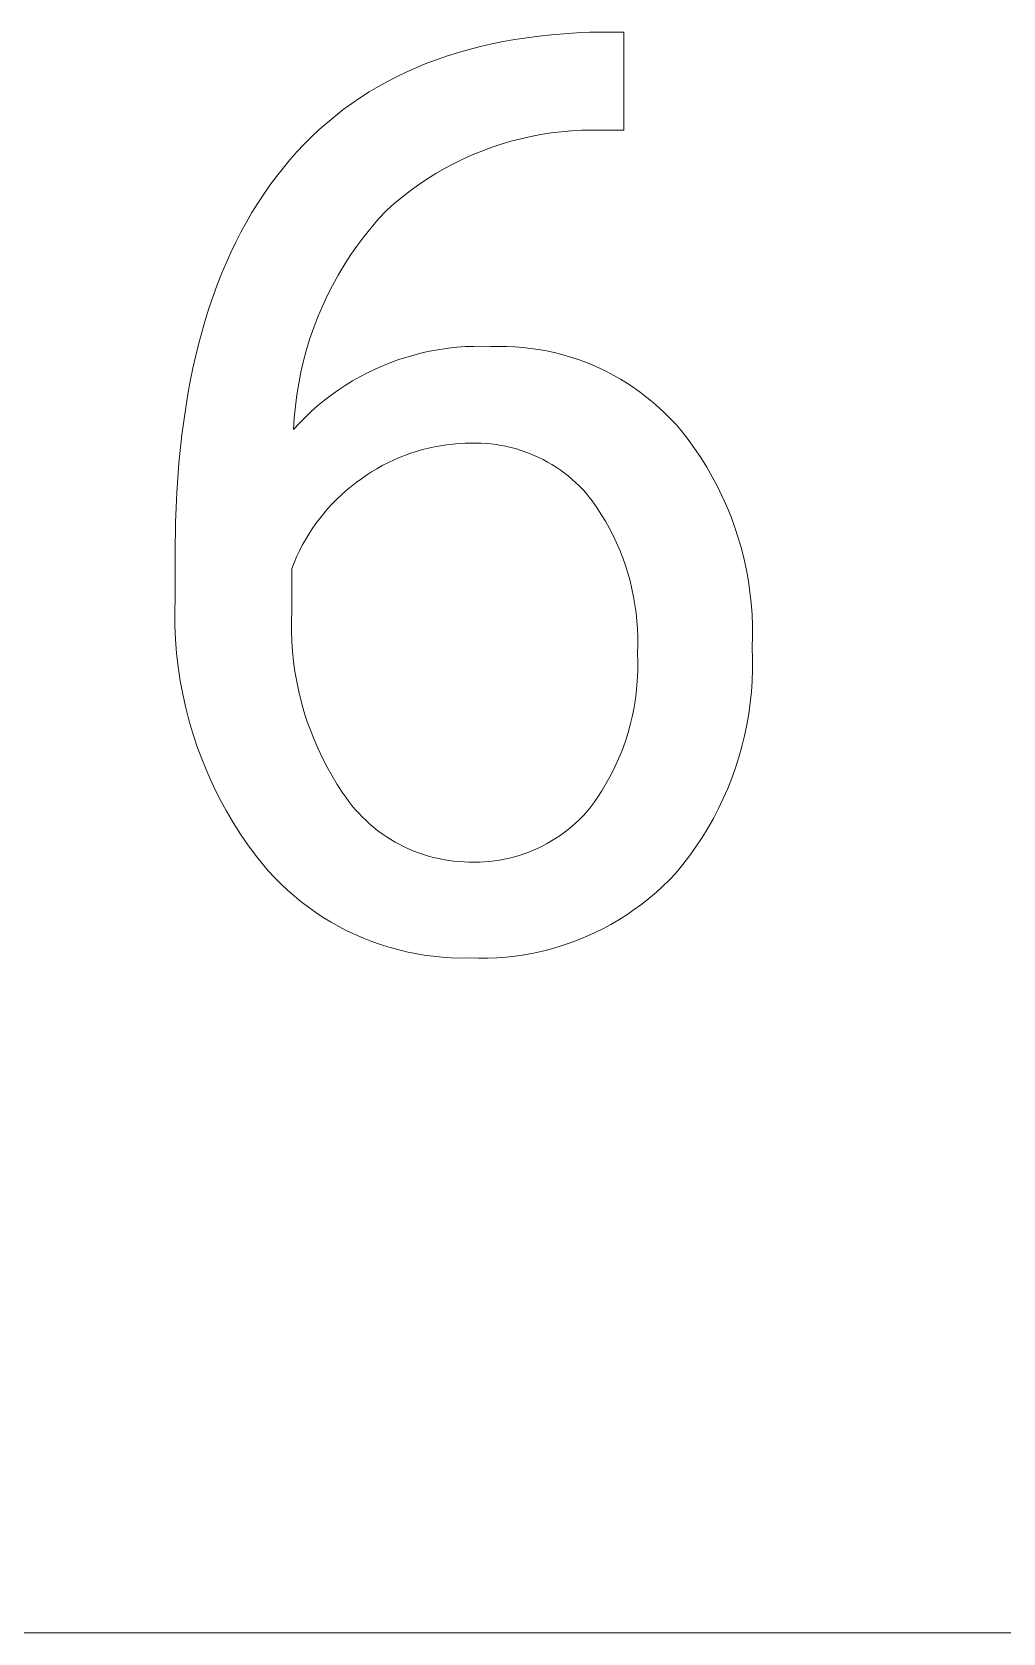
# Model space of a CAD drawing. Header units: millimetres. Extents: x -582 to 3448, y -204 to 2611.
# Drawn here: x 2736.8 to 2777.3, y 21 to 88 of the extents above; entities that cross this region are included whole.
import ezdxf

# ---------------------------------------------------------------- set-up
doc = ezdxf.new("R2010")
doc.units = ezdxf.units.MM
doc.header["$MEASUREMENT"] = 0
doc.layers.add('Domyślny', color=7, linetype='Continuous', true_color=0x000000)

msp = doc.modelspace()

# ---------------------------------------------------------------- linework, layer by layer
at = {"layer": 'Domyślny', "color": 18, "lineweight": 15, "true_color": 0x000000}
for p, q in [((2756.952, 87.672), (2757.451, 87.749)), ((2757.451, 87.749), (2757.959, 87.815)), ((2757.959, 87.815), (2758.475, 87.87)), ((2758.475, 87.87), (2759, 87.915)), ((2759, 87.915), (2759.534, 87.949)), ((2759.534, 87.949), (2760.076, 87.973)), ((2760.076, 87.973), (2760.626, 87.986)), ((2760.626, 87.986), (2761.499, 87.986)), ((2761.499, 87.986), (2761.499, 83.879)), ((2754.137, 86.989), (2754.585, 87.13)), ((2754.585, 87.13), (2755.041, 87.26)), ((2755.041, 87.26), (2755.506, 87.379)), ((2755.506, 87.379), (2755.98, 87.487)), ((2755.98, 87.487), (2756.462, 87.585)), ((2756.462, 87.585), (2756.952, 87.672)), ((2752.432, 86.321), (2752.846, 86.504)), ((2752.846, 86.504), (2753.268, 86.677)), ((2753.268, 86.677), (2753.698, 86.838)), ((2753.698, 86.838), (2754.137, 86.989)), ((2750.864, 85.482), (2751.243, 85.708)), ((2751.243, 85.708), (2751.631, 85.923)), ((2751.631, 85.923), (2752.027, 86.128)), ((2752.027, 86.128), (2752.432, 86.321)), ((2750.132, 84.999), (2750.494, 85.246)), ((2750.494, 85.246), (2750.864, 85.482)), ((2749.097, 84.194), (2749.433, 84.473)), ((2749.433, 84.473), (2749.778, 84.741)), ((2749.778, 84.741), (2750.132, 84.999)), ((2748.45, 83.604), (2748.769, 83.904)), ((2748.769, 83.904), (2749.097, 84.194)), ((2758.036, 83.699), (2757.615, 83.619)), ((2758.46, 83.765), (2758.036, 83.699)), ((2758.886, 83.817), (2758.46, 83.765)), ((2759.313, 83.854), (2758.886, 83.817)), ((2759.742, 83.877), (2759.313, 83.854)), ((2760.171, 83.885), (2759.742, 83.877)), ((2760.599, 83.879), (2760.171, 83.885)), ((2761.499, 83.879), (2760.599, 83.879)), ((2747.838, 82.971), (2748.14, 83.293)), ((2748.14, 83.293), (2748.45, 83.604)), ((2755.963, 83.158), (2755.561, 83.009)), ((2756.37, 83.294), (2755.963, 83.158)), ((2756.781, 83.417), (2756.37, 83.294)), ((2757.196, 83.525), (2756.781, 83.417)), ((2757.615, 83.619), (2757.196, 83.525)), ((2747.259, 82.295), (2747.544, 82.638)), ((2747.544, 82.638), (2747.838, 82.971)), ((2754.388, 82.48), (2754.01, 82.278)), ((2754.773, 82.67), (2754.388, 82.48)), ((2755.164, 82.846), (2754.773, 82.67)), ((2755.561, 83.009), (2755.164, 82.846)), ((2746.713, 81.579), (2746.982, 81.942)), ((2746.982, 81.942), (2747.259, 82.295)), ((2753.274, 81.836), (2752.918, 81.597)), ((2753.638, 82.063), (2753.274, 81.836)), ((2754.01, 82.278), (2753.638, 82.063)), ((2746.203, 80.824), (2746.454, 81.206)), ((2746.454, 81.206), (2746.713, 81.579)), ((2752.232, 81.083), (2751.901, 80.809)), ((2752.571, 81.345), (2752.232, 81.083)), ((2752.918, 81.597), (2752.571, 81.345)), ((2745.727, 80.03), (2745.96, 80.432)), ((2745.96, 80.432), (2746.203, 80.824)), ((2751.581, 80.524), (2751.253, 80.168)), ((2751.901, 80.809), (2751.581, 80.524)), ((2745.502, 79.619), (2745.727, 80.03)), ((2750.938, 79.801), (2750.636, 79.423)), ((2751.253, 80.168), (2750.938, 79.801)), ((2745.08, 78.767), (2745.287, 79.197)), ((2745.287, 79.197), (2745.502, 79.619)), ((2750.346, 79.036), (2750.071, 78.638)), ((2750.636, 79.423), (2750.346, 79.036)), ((2744.692, 77.876), (2744.881, 78.326)), ((2744.881, 78.326), (2745.08, 78.767)), ((2750.071, 78.638), (2749.808, 78.232)), ((2744.512, 77.416), (2744.692, 77.876)), ((2749.561, 77.816), (2749.327, 77.392)), ((2749.808, 78.232), (2749.561, 77.816)), ((2744.34, 76.946), (2744.512, 77.416)), ((2749.327, 77.392), (2749.108, 76.961)), ((2744.023, 75.978), (2744.177, 76.467)), ((2744.177, 76.467), (2744.34, 76.946)), ((2748.904, 76.522), (2748.716, 76.077)), ((2749.108, 76.961), (2748.904, 76.522)), ((2743.877, 75.479), (2744.023, 75.978)), ((2748.716, 76.077), (2748.542, 75.625)), ((2743.741, 74.971), (2743.877, 75.479)), ((2748.384, 75.168), (2748.242, 74.706)), ((2748.542, 75.625), (2748.384, 75.168)), ((2743.494, 73.925), (2743.613, 74.453)), ((2743.613, 74.453), (2743.741, 74.971)), ((2748.242, 74.706), (2748.116, 74.239)), ((2752.095, 74.286), (2752.433, 74.395)), ((2752.433, 74.395), (2752.775, 74.493)), ((2752.775, 74.493), (2753.12, 74.578)), ((2753.12, 74.578), (2753.468, 74.652)), ((2753.468, 74.652), (2753.817, 74.715)), ((2753.817, 74.715), (2754.169, 74.765)), ((2754.169, 74.765), (2754.523, 74.803)), ((2754.523, 74.803), (2754.877, 74.829)), ((2754.877, 74.829), (2755.232, 74.842)), ((2755.232, 74.842), (2755.587, 74.844)), ((2755.587, 74.844), (2755.943, 74.833)), ((2755.943, 74.833), (2756.276, 74.841)), ((2756.276, 74.841), (2756.61, 74.838)), ((2756.61, 74.838), (2756.943, 74.823)), ((2756.943, 74.823), (2757.276, 74.797)), ((2757.276, 74.797), (2757.607, 74.759)), ((2757.607, 74.759), (2757.937, 74.711)), ((2757.937, 74.711), (2758.266, 74.651)), ((2758.266, 74.651), (2758.592, 74.581)), ((2758.592, 74.581), (2758.915, 74.499)), ((2758.915, 74.499), (2759.236, 74.407)), ((2759.236, 74.407), (2759.553, 74.303)), ((2743.384, 73.387), (2743.494, 73.925)), ((2748.007, 73.768), (2747.913, 73.293)), ((2748.116, 74.239), (2748.007, 73.768)), ((2750.471, 73.571), (2750.786, 73.736)), ((2750.786, 73.736), (2751.106, 73.89)), ((2751.106, 73.89), (2751.431, 74.033)), ((2751.431, 74.033), (2751.761, 74.165)), ((2751.761, 74.165), (2752.095, 74.286)), ((2759.553, 74.303), (2759.867, 74.189)), ((2759.867, 74.189), (2760.177, 74.065)), ((2760.177, 74.065), (2760.482, 73.93)), ((2760.482, 73.93), (2760.782, 73.785)), ((2760.782, 73.785), (2761.078, 73.63)), ((2743.283, 72.84), (2743.384, 73.387)), ((2747.913, 73.293), (2747.836, 72.815)), ((2749.274, 72.806), (2749.564, 73.012)), ((2749.564, 73.012), (2749.86, 73.209)), ((2749.86, 73.209), (2750.162, 73.395)), ((2750.162, 73.395), (2750.471, 73.571)), ((2761.078, 73.63), (2761.368, 73.465)), ((2761.368, 73.465), (2761.652, 73.29)), ((2761.652, 73.29), (2761.93, 73.106)), ((2761.93, 73.106), (2762.202, 72.912)), ((2743.19, 72.283), (2743.283, 72.84)), ((2747.775, 72.336), (2747.73, 71.854)), ((2747.836, 72.815), (2747.775, 72.336)), ((2748.452, 72.129), (2748.718, 72.364)), ((2748.718, 72.364), (2748.993, 72.589)), ((2748.993, 72.589), (2749.274, 72.806)), ((2762.202, 72.912), (2762.467, 72.71)), ((2762.467, 72.71), (2762.725, 72.498)), ((2762.725, 72.498), (2762.976, 72.278)), ((2743.032, 71.14), (2743.19, 72.283)), ((2747.73, 71.854), (2747.702, 71.371)), ((2747.702, 71.371), (2747.943, 71.632)), ((2747.943, 71.632), (2748.193, 71.885)), ((2748.193, 71.885), (2748.452, 72.129)), ((2762.976, 72.278), (2763.219, 72.05)), ((2763.219, 72.05), (2763.455, 71.813)), ((2763.455, 71.813), (2763.682, 71.569)), ((2742.909, 69.957), (2743.032, 71.14)), ((2763.682, 71.569), (2763.901, 71.317)), ((2763.901, 71.317), (2764.186, 70.95)), ((2752.588, 70.372), (2752.346, 70.284)), ((2752.834, 70.451), (2752.588, 70.372)), ((2753.082, 70.523), (2752.834, 70.451)), ((2753.332, 70.586), (2753.082, 70.523)), ((2753.585, 70.641), (2753.332, 70.586)), ((2753.839, 70.688), (2753.585, 70.641)), ((2754.094, 70.726), (2753.839, 70.688)), ((2754.351, 70.756), (2754.094, 70.726)), ((2754.608, 70.777), (2754.351, 70.756)), ((2754.866, 70.79), (2754.608, 70.777)), ((2755.124, 70.794), (2754.866, 70.79)), ((2755.332, 70.796), (2755.124, 70.794)), ((2755.54, 70.792), (2755.332, 70.796)), ((2755.747, 70.78), (2755.54, 70.792)), ((2755.954, 70.761), (2755.747, 70.78)), ((2756.161, 70.736), (2755.954, 70.761)), ((2756.366, 70.703), (2756.161, 70.736)), ((2756.57, 70.663), (2756.366, 70.703)), ((2756.773, 70.617), (2756.57, 70.663)), ((2756.974, 70.564), (2756.773, 70.617)), ((2757.173, 70.504), (2756.974, 70.564)), ((2757.37, 70.437), (2757.173, 70.504)), ((2757.564, 70.363), (2757.37, 70.437)), ((2757.756, 70.284), (2757.564, 70.363)), ((2764.186, 70.95), (2764.458, 70.574)), ((2764.458, 70.574), (2764.717, 70.188)), ((2742.821, 68.736), (2742.909, 69.957)), ((2751.182, 69.727), (2750.962, 69.594)), ((2751.407, 69.854), (2751.182, 69.727)), ((2751.637, 69.973), (2751.407, 69.854)), ((2751.869, 70.084), (2751.637, 69.973)), ((2752.106, 70.188), (2751.869, 70.084)), ((2752.346, 70.284), (2752.106, 70.188)), ((2757.945, 70.197), (2757.756, 70.284)), ((2758.132, 70.104), (2757.945, 70.197)), ((2758.314, 70.005), (2758.132, 70.104)), ((2758.494, 69.9), (2758.314, 70.005)), ((2758.67, 69.789), (2758.494, 69.9)), ((2758.841, 69.672), (2758.67, 69.789)), ((2759.009, 69.549), (2758.841, 69.672)), ((2764.717, 70.188), (2764.962, 69.794)), ((2764.962, 69.794), (2765.194, 69.391)), ((2750.104, 68.983), (2749.898, 68.812)), ((2750.316, 69.147), (2750.104, 68.983)), ((2750.534, 69.304), (2750.316, 69.147)), ((2750.745, 69.452), (2750.534, 69.304)), ((2750.962, 69.594), (2750.745, 69.452)), ((2759.173, 69.421), (2759.009, 69.549)), ((2759.332, 69.287), (2759.173, 69.421)), ((2759.486, 69.148), (2759.332, 69.287)), ((2759.636, 69.004), (2759.486, 69.148)), ((2759.781, 68.854), (2759.636, 69.004)), ((2765.194, 69.391), (2765.412, 68.981)), ((2765.412, 68.981), (2765.615, 68.563)), ((2742.768, 67.476), (2742.821, 68.736)), ((2749.503, 68.449), (2749.315, 68.258)), ((2749.697, 68.634), (2749.503, 68.449)), ((2749.898, 68.812), (2749.697, 68.634)), ((2759.92, 68.7), (2759.781, 68.854)), ((2760.055, 68.541), (2759.92, 68.7)), ((2760.183, 68.378), (2760.055, 68.541)), ((2760.377, 68.101), (2760.183, 68.378)), ((2765.615, 68.563), (2765.804, 68.139)), ((2748.79, 67.648), (2748.63, 67.433)), ((2748.958, 67.857), (2748.79, 67.648)), ((2749.133, 68.061), (2748.958, 67.857)), ((2749.315, 68.258), (2749.133, 68.061)), ((2760.56, 67.817), (2760.377, 68.101)), ((2760.734, 67.527), (2760.56, 67.817)), ((2765.804, 68.139), (2765.979, 67.708)), ((2765.979, 67.708), (2766.138, 67.272)), ((2742.75, 66.177), (2742.768, 67.476)), ((2748.33, 66.988), (2748.192, 66.758)), ((2748.476, 67.213), (2748.33, 66.988)), ((2748.63, 67.433), (2748.476, 67.213)), ((2760.899, 67.231), (2760.734, 67.527)), ((2761.053, 66.93), (2760.899, 67.231)), ((2766.138, 67.272), (2766.283, 66.83)), ((2747.94, 66.285), (2747.825, 66.043)), ((2748.062, 66.524), (2747.94, 66.285)), ((2748.192, 66.758), (2748.062, 66.524)), ((2761.197, 66.624), (2761.053, 66.93)), ((2761.331, 66.314), (2761.197, 66.624)), ((2761.454, 65.999), (2761.331, 66.314)), ((2766.283, 66.83), (2766.412, 66.384)), ((2766.412, 66.384), (2766.525, 65.934)), ((2742.75, 64.325), (2742.75, 66.177)), ((2747.719, 65.796), (2747.622, 65.546)), ((2747.825, 66.043), (2747.719, 65.796)), ((2761.566, 65.68), (2761.454, 65.999)), ((2761.668, 65.358), (2761.566, 65.68)), ((2766.525, 65.934), (2766.623, 65.48)), ((2747.622, 65.546), (2747.622, 63.775)), ((2761.759, 65.032), (2761.668, 65.358)), ((2761.839, 64.703), (2761.759, 65.032)), ((2766.623, 65.48), (2766.706, 65.023)), ((2766.706, 65.023), (2766.772, 64.563)), ((2742.735, 63.746), (2742.75, 64.325)), ((2761.908, 64.372), (2761.839, 64.703)), ((2761.966, 64.039), (2761.908, 64.372)), ((2766.772, 64.563), (2766.823, 64.101)), ((2742.741, 63.167), (2742.735, 63.746)), ((2747.622, 63.775), (2747.609, 63.352)), ((2762.012, 63.704), (2761.966, 64.039)), ((2762.048, 63.368), (2762.012, 63.704)), ((2766.823, 64.101), (2766.858, 63.638)), ((2766.858, 63.638), (2766.877, 63.174)), ((2742.766, 62.588), (2742.741, 63.167)), ((2747.609, 63.352), (2747.61, 62.929)), ((2747.61, 62.929), (2747.625, 62.506)), ((2762.072, 63.031), (2762.048, 63.368)), ((2762.084, 62.693), (2762.072, 63.031)), ((2766.877, 63.174), (2766.88, 62.709)), ((2742.812, 62.01), (2742.766, 62.588)), ((2747.625, 62.506), (2747.655, 62.084)), ((2762.076, 62.017), (2762.086, 62.355)), ((2762.086, 62.355), (2762.084, 62.693)), ((2766.88, 62.709), (2766.867, 62.245)), ((2742.878, 61.435), (2742.812, 62.01)), ((2747.655, 62.084), (2747.699, 61.663)), ((2747.699, 61.663), (2747.757, 61.244)), ((2762.086, 61.681), (2762.076, 62.017)), ((2762.085, 61.345), (2762.086, 61.681)), ((2766.867, 62.245), (2766.882, 61.782)), ((2766.882, 61.782), (2766.882, 61.318)), ((2742.963, 60.862), (2742.878, 61.435)), ((2747.757, 61.244), (2747.829, 60.827)), ((2762.05, 60.675), (2762.073, 61.01)), ((2762.073, 61.01), (2762.085, 61.345)), ((2766.882, 61.318), (2766.866, 60.855)), ((2743.069, 60.292), (2742.963, 60.862)), ((2743.194, 59.727), (2743.069, 60.292)), ((2747.829, 60.827), (2747.916, 60.412)), ((2747.916, 60.412), (2748.016, 60.001)), ((2761.97, 60.008), (2762.016, 60.341)), ((2762.016, 60.341), (2762.05, 60.675)), ((2766.834, 60.392), (2766.786, 59.931)), ((2766.866, 60.855), (2766.834, 60.392)), ((2743.339, 59.166), (2743.194, 59.727)), ((2748.016, 60.001), (2748.131, 59.594)), ((2748.131, 59.594), (2748.259, 59.19)), ((2761.845, 59.349), (2761.913, 59.677)), ((2761.913, 59.677), (2761.97, 60.008)), ((2766.786, 59.931), (2766.722, 59.472)), ((2743.503, 58.61), (2743.339, 59.166)), ((2748.259, 59.19), (2748.4, 58.792)), ((2761.677, 58.699), (2761.767, 59.022)), ((2761.767, 59.022), (2761.845, 59.349)), ((2766.642, 59.015), (2766.547, 58.561)), ((2766.722, 59.472), (2766.642, 59.015)), ((2743.687, 58.061), (2743.503, 58.61)), ((2748.4, 58.792), (2748.555, 58.398)), ((2748.555, 58.398), (2748.723, 58.01)), ((2761.466, 58.061), (2761.577, 58.378)), ((2761.577, 58.378), (2761.677, 58.699)), ((2766.547, 58.561), (2766.437, 58.111)), ((2743.889, 57.518), (2743.687, 58.061)), ((2748.723, 58.01), (2748.905, 57.627)), ((2748.905, 57.627), (2749.099, 57.251)), ((2761.212, 57.44), (2761.344, 57.748)), ((2761.344, 57.748), (2761.466, 58.061)), ((2766.311, 57.665), (2766.17, 57.223)), ((2766.437, 58.111), (2766.311, 57.665)), ((2744.11, 56.983), (2743.889, 57.518)), ((2744.35, 56.456), (2744.11, 56.983)), ((2749.099, 57.251), (2749.305, 56.882)), ((2760.917, 56.836), (2761.07, 57.136)), ((2761.07, 57.136), (2761.212, 57.44)), ((2766.17, 57.223), (2766.014, 56.786)), ((2744.608, 55.937), (2744.35, 56.456)), ((2749.305, 56.882), (2749.524, 56.52)), ((2749.524, 56.52), (2749.756, 56.165)), ((2760.401, 55.972), (2760.583, 56.254)), ((2760.583, 56.254), (2760.755, 56.542)), ((2760.755, 56.542), (2760.917, 56.836)), ((2765.843, 56.355), (2765.657, 55.931)), ((2766.014, 56.786), (2765.843, 56.355)), ((2744.884, 55.427), (2744.608, 55.937)), ((2749.756, 56.165), (2749.877, 55.987)), ((2749.877, 55.987), (2750.005, 55.812)), ((2750.005, 55.812), (2750.139, 55.642)), ((2750.139, 55.642), (2750.278, 55.476)), ((2760.078, 55.531), (2760.21, 55.696)), ((2760.21, 55.696), (2760.401, 55.972)), ((2765.657, 55.931), (2765.457, 55.512)), ((2745.177, 54.928), (2744.884, 55.427)), ((2745.488, 54.439), (2745.177, 54.928)), ((2750.278, 55.476), (2750.422, 55.316)), ((2750.422, 55.316), (2750.573, 55.16)), ((2750.573, 55.16), (2750.728, 55.009)), ((2750.728, 55.009), (2750.888, 54.864)), ((2759.337, 54.778), (2759.495, 54.918)), ((2759.495, 54.918), (2759.649, 55.064)), ((2759.649, 55.064), (2759.797, 55.214)), ((2759.797, 55.214), (2759.94, 55.37)), ((2759.94, 55.37), (2760.078, 55.531)), ((2765.242, 55.101), (2765.014, 54.698)), ((2765.457, 55.512), (2765.242, 55.101)), ((2745.815, 53.961), (2745.488, 54.439)), ((2750.888, 54.864), (2751.053, 54.724)), ((2751.053, 54.724), (2751.223, 54.59)), ((2751.223, 54.59), (2751.397, 54.462)), ((2751.397, 54.462), (2751.575, 54.34)), ((2751.575, 54.34), (2751.758, 54.224)), ((2758.479, 54.16), (2758.659, 54.272)), ((2758.659, 54.272), (2758.835, 54.39)), ((2758.835, 54.39), (2759.006, 54.513)), ((2759.006, 54.513), (2759.174, 54.643)), ((2759.174, 54.643), (2759.337, 54.778)), ((2764.772, 54.302), (2764.516, 53.915)), ((2765.014, 54.698), (2764.772, 54.302)), ((2746.159, 53.495), (2745.815, 53.961)), ((2751.758, 54.224), (2751.944, 54.114)), ((2751.944, 54.114), (2752.134, 54.01)), ((2752.134, 54.01), (2752.327, 53.913)), ((2752.327, 53.913), (2752.523, 53.822)), ((2752.523, 53.822), (2752.723, 53.739)), ((2752.723, 53.739), (2752.925, 53.662)), ((2752.925, 53.662), (2753.129, 53.591)), ((2753.129, 53.591), (2753.336, 53.528)), ((2756.927, 53.498), (2757.13, 53.557)), ((2757.13, 53.557), (2757.331, 53.624)), ((2757.331, 53.624), (2757.53, 53.697)), ((2757.53, 53.697), (2757.726, 53.776)), ((2757.726, 53.776), (2757.919, 53.863)), ((2757.919, 53.863), (2758.109, 53.956)), ((2758.109, 53.956), (2758.296, 54.055)), ((2758.296, 54.055), (2758.479, 54.16)), ((2764.516, 53.915), (2764.248, 53.537)), ((2746.396, 53.2), (2746.159, 53.495)), ((2746.643, 52.914), (2746.396, 53.2)), ((2746.9, 52.637), (2746.643, 52.914)), ((2753.336, 53.528), (2753.545, 53.472)), ((2753.545, 53.472), (2753.756, 53.423)), ((2753.756, 53.423), (2753.968, 53.381)), ((2753.968, 53.381), (2754.181, 53.346)), ((2754.181, 53.346), (2754.396, 53.319)), ((2754.396, 53.319), (2754.611, 53.299)), ((2754.611, 53.299), (2754.827, 53.286)), ((2754.827, 53.286), (2755.043, 53.28)), ((2755.043, 53.28), (2755.255, 53.276)), ((2755.255, 53.276), (2755.466, 53.278)), ((2755.466, 53.278), (2755.678, 53.289)), ((2755.678, 53.289), (2755.889, 53.306)), ((2755.889, 53.306), (2756.099, 53.33)), ((2756.099, 53.33), (2756.308, 53.361)), ((2756.308, 53.361), (2756.516, 53.4)), ((2756.516, 53.4), (2756.723, 53.445)), ((2756.723, 53.445), (2756.927, 53.498)), ((2763.967, 53.169), (2763.673, 52.81)), ((2764.248, 53.537), (2763.967, 53.169)), ((2747.166, 52.368), (2746.9, 52.637)), ((2747.441, 52.109), (2747.166, 52.368)), ((2763.13, 52.264), (2762.845, 52.005)), ((2763.406, 52.532), (2763.13, 52.264)), ((2763.673, 52.81), (2763.406, 52.532)), ((2747.725, 51.86), (2747.441, 52.109)), ((2748.017, 51.621), (2747.725, 51.86)), ((2748.318, 51.392), (2748.017, 51.621)), ((2762.551, 51.756), (2762.249, 51.518)), ((2762.845, 52.005), (2762.551, 51.756)), ((2748.626, 51.173), (2748.318, 51.392)), ((2748.942, 50.965), (2748.626, 51.173)), ((2749.265, 50.768), (2748.942, 50.965)), ((2761.62, 51.073), (2761.294, 50.867)), ((2761.938, 51.29), (2761.62, 51.073)), ((2762.249, 51.518), (2761.938, 51.29)), ((2749.594, 50.583), (2749.265, 50.768)), ((2749.929, 50.409), (2749.594, 50.583)), ((2750.271, 50.246), (2749.929, 50.409)), ((2750.617, 50.096), (2750.271, 50.246)), ((2760.277, 50.32), (2759.926, 50.161)), ((2760.623, 50.491), (2760.277, 50.32)), ((2760.962, 50.673), (2760.623, 50.491)), ((2761.294, 50.867), (2760.962, 50.673)), ((2750.969, 49.957), (2750.617, 50.096)), ((2751.325, 49.831), (2750.969, 49.957)), ((2751.685, 49.717), (2751.325, 49.831)), ((2752.05, 49.616), (2751.685, 49.717)), ((2752.417, 49.527), (2752.05, 49.616)), ((2758.101, 49.556), (2757.725, 49.474)), ((2758.474, 49.652), (2758.101, 49.556)), ((2758.843, 49.76), (2758.474, 49.652)), ((2759.209, 49.881), (2758.843, 49.76)), ((2759.57, 50.015), (2759.209, 49.881)), ((2759.926, 50.161), (2759.57, 50.015)), ((2752.787, 49.451), (2752.417, 49.527)), ((2753.16, 49.388), (2752.787, 49.451)), ((2753.534, 49.338), (2753.16, 49.388)), ((2753.91, 49.301), (2753.534, 49.338)), ((2754.288, 49.277), (2753.91, 49.301)), ((2754.665, 49.265), (2754.288, 49.277)), ((2755.043, 49.267), (2754.665, 49.265)), ((2755.428, 49.257), (2755.043, 49.267)), ((2755.813, 49.26), (2755.428, 49.257)), ((2756.198, 49.276), (2755.813, 49.26)), ((2756.582, 49.305), (2756.198, 49.276)), ((2756.965, 49.348), (2756.582, 49.305)), ((2757.346, 49.404), (2756.965, 49.348)), ((2757.725, 49.474), (2757.346, 49.404)), ((1925.065, 21.042), (3448.113, 21.042))]:
    msp.add_line(p, q, dxfattribs=at)

doc.saveas('drawing.dxf')
